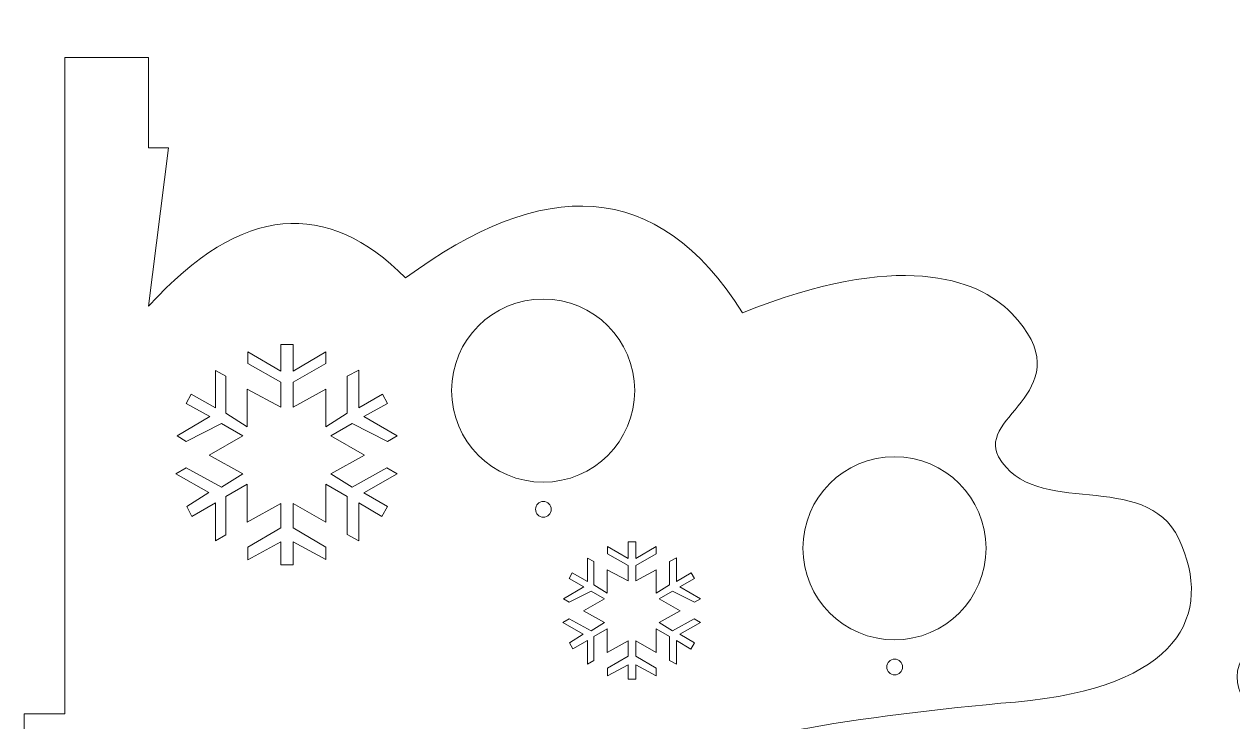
# Model space of a CAD drawing. Header units: centimetres. Extents: x -35.5 to 35.5, y -33.3 to 33.3.
# Drawn here: x -35.49 to -17.6, y 22.99 to 33.31 of the extents above; entities that cross this region are included whole.
import ezdxf

# ---------------------------------------------------------------- set-up
doc = ezdxf.new("R2010")
doc.units = ezdxf.units.CM
doc.header["$MEASUREMENT"] = 0
doc.layers.add('layer 1', color=7, linetype='Continuous')

msp = doc.modelspace()

# ---------------------------------------------------------------- linework, layer by layer
at = {"layer": 'layer 1', "lineweight": 9}
for points, knots in [([(-8.69996, 33.31105), (-9.57356, 33.23839), (-9.96072, 31.7148), (-12.21695, 30.66062), (-12.21695, 30.66062), (-13.72452, 29.95626), (-12.08477, 29.63667), (-11.72849, 29.60692), (-11.72849, 29.60692), (-11.51468, 29.13203), (-13.69064, 28.39256), (-14.57783, 27.45679), (-14.57783, 27.45679), (-15.3133, 26.68103), (-13.2985, 26.4383), (-11.37855, 27.23489), (-11.37855, 27.23489), (-12.06178, 26.28279), (-13.6937, 25.3876), (-16.85781, 24.34451), (-16.85781, 24.34451), (-17.7408, 24.05342), (-17.64141, 23.4406), (-17.26465, 23.10604), (-17.26465, 23.10604), (-16.64942, 22.55975), (-15.63923, 23.19879), (-15.51834, 23.06344), (-15.51834, 23.06344), (-15.36679, 22.89377), (-16.26437, 22.00707), (-15.51834, 21.62882), (-15.51834, 21.62882), (-14.97629, 21.35398), (-14.39222, 21.66757), (-13.86027, 22.13812), (-13.86027, 22.13812), (-13.78771, 21.6329), (-13.57903, 21.33942), (-13.26817, 21.20495), (-13.26817, 21.20495), (-12.86534, 21.03068), (-12.29083, 21.12337), (-11.61854, 21.3682), (-11.61854, 21.3682), (-12.05392, 19.90109), (-14.9346, 18.52488), (-20.39752, 17.57824), (-20.39752, 17.57824), (-21.03886, 17.4671), (-21.96695, 16.51546), (-20.2111, 15.08079), (-20.2111, 15.08079), (-19.57587, 14.56177), (-18.18689, 14.84742), (-17.69425, 15.67707), (-17.69425, 15.67707), (-17.24301, 13.62761), (-14.68004, 13.02159), (-12.64697, 14.35763), (-12.64697, 14.35763), (-13.99976, 11.91087), (-16.53834, 10.3979), (-21.15041, 11.09197), (-21.15041, 11.09197), (-22.79702, 11.33977), (-22.89712, 10.00709), (-22.9055, 9.46937), (-22.9055, 9.46937), (-22.93641, 7.48972), (-20.68618, 8.01312), (-20.56264, 7.48916), (-20.56264, 7.48916), (-20.41535, 6.86454), (-22.02846, 6.7159), (-20.58888, 5.45652), (-20.58888, 5.45652), (-19.78914, 4.75688), (-18.85519, 5.14032), (-17.28526, 5.56123), (-17.28526, 5.56123), (-16.50813, 3.77522), (-14.92701, 3.86512), (-12.92067, 4.94715), (-12.92067, 4.94715), (-14.96243, 2.01689), (-18.40334, 1.14219), (-23.06791, 0.73301), (-23.06791, 0.73301), (-25.49288, 0.5203), (-26.00866, -0.56034), (-25.48154, -1.68145), (-25.48154, -1.68145), (-24.98863, -2.72975), (-23.33723, -1.96245), (-22.81707, -2.89521), (-22.81707, -2.89521), (-22.47776, -3.50367), (-24.09401, -3.89054), (-23.00601, -5.02016), (-23.00601, -5.02016), (-22.49845, -5.54715), (-21.3276, -5.95057), (-19.02639, -5.02531), (-19.02639, -5.02531), (-17.77078, -7.03432), (-16.07257, -7.03833), (-14.04312, -5.5423), (-14.04312, -5.5423), (-12.88653, -6.70755), (-11.62595, -6.64552), (-10.24177, -5.12508), (-10.24177, -5.12508), (-10.24177, -5.12508), (-10.53621, -7.46833), (-10.53621, -7.46833), (-10.53621, -7.46833), (-10.53621, -7.46833), (-10.24177, -7.46833), (-10.24177, -7.46833), (-10.24177, -7.46833), (-10.24177, -7.46833), (-10.24177, -8.80556), (-10.24177, -8.80556), (-10.24177, -8.80556), (-10.24177, -8.80556), (-8.69996, -8.80556), (-8.69996, -8.80556), (-8.69996, -8.80556), (-8.69996, -8.80556), (-7.15815, -8.80556), (-7.15815, -8.80556), (-7.15815, -8.80556), (-7.15815, -8.80556), (-7.15815, -7.46833), (-7.15815, -7.46833), (-7.15815, -7.46833), (-7.15815, -7.46833), (-6.86371, -7.46833), (-6.86371, -7.46833), (-6.86371, -7.46833), (-6.86371, -7.46833), (-7.15815, -5.12508), (-7.15815, -5.12508), (-7.15815, -5.12508), (-5.77397, -6.64552), (-4.51339, -6.70755), (-3.35681, -5.5423), (-3.35681, -5.5423), (-1.32735, -7.03833), (0.37086, -7.03432), (1.62646, -5.02531), (1.62646, -5.02531), (3.92768, -5.95057), (5.09853, -5.54715), (5.60609, -5.02016), (5.60609, -5.02016), (6.69408, -3.89054), (5.07784, -3.50367), (5.41715, -2.89521), (5.41715, -2.89521), (5.93731, -1.96245), (7.5887, -2.72975), (8.08161, -1.68145), (8.08161, -1.68145), (8.60874, -0.56034), (8.09295, 0.5203), (5.66799, 0.73301), (5.66799, 0.73301), (1.00341, 1.14219), (-2.43749, 2.01689), (-4.47925, 4.94715), (-4.47925, 4.94715), (-2.47291, 3.86512), (-0.89179, 3.77522), (-0.11466, 5.56123), (-0.11466, 5.56123), (1.45527, 5.14032), (2.38922, 4.75688), (3.18896, 5.45652), (3.18896, 5.45652), (4.62854, 6.7159), (3.01543, 6.86454), (3.16272, 7.48916), (3.16272, 7.48916), (3.28626, 8.01312), (5.53649, 7.48972), (5.50558, 9.46937), (5.50558, 9.46937), (5.4972, 10.00709), (5.3971, 11.33977), (3.75048, 11.09197), (3.75048, 11.09197), (-0.86158, 10.3979), (-3.40016, 11.91087), (-4.75295, 14.35763), (-4.75295, 14.35763), (-2.71988, 13.02159), (-0.15691, 13.62761), (0.29433, 15.67707), (0.29433, 15.67707), (0.78697, 14.84742), (2.17595, 14.56177), (2.81117, 15.08079), (2.81117, 15.08079), (4.56703, 16.51546), (3.63894, 17.4671), (2.9976, 17.57824), (2.9976, 17.57824), (-2.46532, 18.52488), (-5.346, 19.90109), (-5.78139, 21.3682), (-5.78139, 21.3682), (-5.1091, 21.12337), (-4.53459, 21.03068), (-4.13175, 21.20495), (-4.13175, 21.20495), (-3.8209, 21.33942), (-3.61221, 21.6329), (-3.53965, 22.13812), (-3.53965, 22.13812), (-3.0077, 21.66757), (-2.42363, 21.35398), (-1.88158, 21.62882), (-1.88158, 21.62882), (-1.13555, 22.00707), (-2.03313, 22.89377), (-1.88158, 23.06344), (-1.88158, 23.06344), (-1.76069, 23.19879), (-0.7505, 22.55975), (-0.13527, 23.10604), (-0.13527, 23.10604), (0.24149, 23.4406), (0.34088, 24.05342), (-0.54211, 24.34451), (-0.54211, 24.34451), (-3.70622, 25.3876), (-5.33814, 26.28279), (-6.02137, 27.23489), (-6.02137, 27.23489), (-4.10143, 26.4383), (-2.08663, 26.68103), (-2.82209, 27.45679), (-2.82209, 27.45679), (-3.70928, 28.39256), (-5.88525, 29.13203), (-5.67143, 29.60692), (-5.67143, 29.60692), (-5.31515, 29.63667), (-3.67541, 29.95626), (-5.18297, 30.66062), (-5.18297, 30.66062), (-7.43921, 31.7148), (-7.82636, 33.23839), (-8.69996, 33.31105)], [0, 0, 0, 0, 0.01538462, 0.01538462, 0.01538462, 0.01538462, 0.03076923, 0.03076923, 0.03076923, 0.03076923, 0.04615385, 0.04615385, 0.04615385, 0.04615385, 0.06153846, 0.06153846, 0.06153846, 0.06153846, 0.07692308, 0.07692308, 0.07692308, 0.07692308, 0.09230769, 0.09230769, 0.09230769, 0.09230769, 0.10769231, 0.10769231, 0.10769231, 0.10769231, 0.12307692, 0.12307692, 0.12307692, 0.12307692, 0.13846154, 0.13846154, 0.13846154, 0.13846154, 0.15384615, 0.15384615, 0.15384615, 0.15384615, 0.16923077, 0.16923077, 0.16923077, 0.16923077, 0.18461538, 0.18461538, 0.18461538, 0.18461538, 0.2, 0.2, 0.2, 0.2, 0.21538462, 0.21538462, 0.21538462, 0.21538462, 0.23076923, 0.23076923, 0.23076923, 0.23076923, 0.24615385, 0.24615385, 0.24615385, 0.24615385, 0.26153846, 0.26153846, 0.26153846, 0.26153846, 0.27692308, 0.27692308, 0.27692308, 0.27692308, 0.29230769, 0.29230769, 0.29230769, 0.29230769, 0.30769231, 0.30769231, 0.30769231, 0.30769231, 0.32307692, 0.32307692, 0.32307692, 0.32307692, 0.33846154, 0.33846154, 0.33846154, 0.33846154, 0.35384615, 0.35384615, 0.35384615, 0.35384615, 0.36923077, 0.36923077, 0.36923077, 0.36923077, 0.38461538, 0.38461538, 0.38461538, 0.38461538, 0.4, 0.4, 0.4, 0.4, 0.41538462, 0.41538462, 0.41538462, 0.41538462, 0.43076923, 0.43076923, 0.43076923, 0.43076923, 0.44615385, 0.44615385, 0.44615385, 0.44615385, 0.46153846, 0.46153846, 0.46153846, 0.46153846, 0.47692308, 0.47692308, 0.47692308, 0.47692308, 0.49230769, 0.49230769, 0.49230769, 0.49230769, 0.50769231, 0.50769231, 0.50769231, 0.50769231, 0.52307692, 0.52307692, 0.52307692, 0.52307692, 0.53846154, 0.53846154, 0.53846154, 0.53846154, 0.55384615, 0.55384615, 0.55384615, 0.55384615, 0.56923077, 0.56923077, 0.56923077, 0.56923077, 0.58461538, 0.58461538, 0.58461538, 0.58461538, 0.6, 0.6, 0.6, 0.6, 0.61538462, 0.61538462, 0.61538462, 0.61538462, 0.63076923, 0.63076923, 0.63076923, 0.63076923, 0.64615385, 0.64615385, 0.64615385, 0.64615385, 0.66153846, 0.66153846, 0.66153846, 0.66153846, 0.67692308, 0.67692308, 0.67692308, 0.67692308, 0.69230769, 0.69230769, 0.69230769, 0.69230769, 0.70769231, 0.70769231, 0.70769231, 0.70769231, 0.72307692, 0.72307692, 0.72307692, 0.72307692, 0.73846154, 0.73846154, 0.73846154, 0.73846154, 0.75384615, 0.75384615, 0.75384615, 0.75384615, 0.76923077, 0.76923077, 0.76923077, 0.76923077, 0.78461538, 0.78461538, 0.78461538, 0.78461538, 0.8, 0.8, 0.8, 0.8, 0.81538462, 0.81538462, 0.81538462, 0.81538462, 0.83076923, 0.83076923, 0.83076923, 0.83076923, 0.84615385, 0.84615385, 0.84615385, 0.84615385, 0.86153846, 0.86153846, 0.86153846, 0.86153846, 0.87692308, 0.87692308, 0.87692308, 0.87692308, 0.89230769, 0.89230769, 0.89230769, 0.89230769, 0.90769231, 0.90769231, 0.90769231, 0.90769231, 0.92307692, 0.92307692, 0.92307692, 0.92307692, 0.93846154, 0.93846154, 0.93846154, 0.93846154, 0.95384615, 0.95384615, 0.95384615, 0.95384615, 0.96923077, 0.96923077, 0.96923077, 0.96923077, 1, 1, 1, 1]), ([(-34.88444, -9.2095), (-34.88444, -9.2095), (-34.8853, -9.0707), (-34.8853, -9.0707), (-34.8853, -9.0707), (-34.8853, -9.0707), (-34.8853, -5.14947), (-34.8853, -5.14947), (-34.8853, -5.14947), (-34.8853, -5.14947), (-35.4853, -5.14947), (-35.4853, -5.14947), (-35.4853, -5.14947), (-35.4853, -5.14947), (-35.4853, -3.98818), (-35.4853, -3.98818), (-35.4853, -3.98818), (-35.4853, -3.98818), (-34.8853, -3.98818), (-34.8853, -3.98818), (-34.8853, -3.98818), (-34.8853, -3.98818), (-34.8853, 8.39892), (-34.8853, 8.39892), (-34.8853, 8.39892), (-34.8853, 8.39892), (-35.4853, 8.39892), (-35.4853, 8.39892), (-35.4853, 8.39892), (-35.4853, 8.39892), (-35.4853, 9.56021), (-35.4853, 9.56021), (-35.4853, 9.56021), (-35.4853, 9.56021), (-34.8853, 9.56021), (-34.8853, 9.56021), (-34.8853, 9.56021), (-34.8853, 9.56021), (-34.8853, 21.9473), (-34.8853, 21.9473), (-34.8853, 21.9473), (-34.8853, 21.9473), (-35.4853, 21.9473), (-35.4853, 21.9473), (-35.4853, 21.9473), (-35.4853, 21.9473), (-35.4853, 23.10859), (-35.4853, 23.10859), (-35.4853, 23.10859), (-35.4853, 23.10859), (-34.8853, 23.10859), (-34.8853, 23.10859), (-34.8853, 23.10859), (-34.8853, 23.10859), (-34.8853, 32.81982), (-34.8853, 32.81982)], [0, 0, 0, 0, 0.06666667, 0.06666667, 0.06666667, 0.06666667, 0.13333333, 0.13333333, 0.13333333, 0.13333333, 0.2, 0.2, 0.2, 0.2, 0.26666667, 0.26666667, 0.26666667, 0.26666667, 0.33333333, 0.33333333, 0.33333333, 0.33333333, 0.4, 0.4, 0.4, 0.4, 0.46666667, 0.46666667, 0.46666667, 0.46666667, 0.53333333, 0.53333333, 0.53333333, 0.53333333, 0.6, 0.6, 0.6, 0.6, 0.66666667, 0.66666667, 0.66666667, 0.66666667, 0.73333333, 0.73333333, 0.73333333, 0.73333333, 0.8, 0.8, 0.8, 0.8, 0.86666667, 0.86666667, 0.86666667, 0.86666667, 1, 1, 1, 1]), ([(-34.8853, 32.81982), (-34.8853, 32.81982), (-33.64349, 32.81982), (-33.64349, 32.81982), (-33.64349, 32.81982), (-33.64349, 32.81982), (-33.64349, 31.4826), (-33.64349, 31.4826), (-33.64349, 31.4826), (-33.64349, 31.4826), (-33.34904, 31.4826), (-33.34904, 31.4826), (-33.34904, 31.4826), (-33.34904, 31.4826), (-33.64349, 29.13935), (-33.64349, 29.13935), (-33.64349, 29.13935), (-32.25931, 30.65978), (-30.99873, 30.72182), (-29.84214, 29.55656), (-29.84214, 29.55656), (-27.81269, 31.05259), (-26.11448, 31.04858), (-24.85887, 29.03957), (-24.85887, 29.03957), (-22.55766, 29.96483), (-21.38681, 29.56142), (-20.87924, 29.03442), (-20.87924, 29.03442), (-19.79125, 27.9048), (-21.4075, 27.51793), (-21.06819, 26.90948), (-21.06819, 26.90948), (-20.54803, 25.97671), (-18.89663, 26.74401), (-18.40372, 25.69571), (-18.40372, 25.69571), (-17.87659, 24.5746), (-18.39238, 23.49397), (-20.81735, 23.28126), (-20.81735, 23.28126), (-25.48192, 22.87208), (-28.92283, 21.99737), (-30.96459, 19.06711), (-30.96459, 19.06711), (-28.95824, 20.14914), (-27.37713, 20.23904), (-26.59999, 18.45304), (-26.59999, 18.45304), (-25.03006, 18.87395), (-24.09612, 19.25739), (-23.29637, 18.55775), (-23.29637, 18.55775), (-21.8568, 17.29837), (-23.46991, 17.14972), (-23.32262, 16.5251), (-23.32262, 16.5251), (-23.19908, 16.00115), (-20.94884, 16.52454), (-20.97975, 14.54489), (-20.97975, 14.54489), (-20.98814, 14.00717), (-21.08824, 12.6745), (-22.73485, 12.9223), (-22.73485, 12.9223), (-27.34692, 13.61636), (-29.8855, 12.10339), (-31.23828, 9.65663), (-31.23828, 9.65663), (-29.20521, 10.99268), (-26.64224, 10.38666), (-26.19101, 8.33719), (-26.19101, 8.33719), (-25.69837, 9.16684), (-24.30939, 9.4525), (-23.67416, 8.93348), (-23.67416, 8.93348), (-21.91831, 7.4988), (-22.84639, 6.54716), (-23.48774, 6.43603), (-23.48774, 6.43603), (-28.95066, 5.48938), (-31.83134, 4.11317), (-32.26672, 2.64606), (-32.26672, 2.64606), (-31.59443, 2.8909), (-31.01992, 2.98359), (-30.61709, 2.80932), (-30.61709, 2.80932), (-30.30623, 2.67484), (-30.09755, 2.38136), (-30.02499, 1.87614), (-30.02499, 1.87614), (-29.49304, 2.3467), (-28.90897, 2.66028), (-28.36692, 2.38544), (-28.36692, 2.38544), (-27.62088, 2.00719), (-28.51846, 1.12049), (-28.36692, 0.95083), (-28.36692, 0.95083), (-28.24603, 0.81548), (-27.23584, 1.45452), (-26.62061, 0.90823), (-26.62061, 0.90823), (-26.24384, 0.57366), (-26.14446, -0.03915), (-27.02744, -0.33025), (-27.02744, -0.33025), (-30.19155, -1.37334), (-31.82348, -2.26852), (-32.5067, -3.22063), (-32.5067, -3.22063), (-30.58676, -2.42404), (-28.57196, -2.66677), (-29.30743, -3.44253), (-29.30743, -3.44253), (-30.19461, -4.3783), (-32.37058, -5.11777), (-32.15677, -5.59266), (-32.15677, -5.59266), (-31.80048, -5.62241), (-30.16078, -5.94199), (-31.66831, -6.64635), (-31.66831, -6.64635), (-33.65086, -7.57264), (-34.19104, -8.86167), (-34.88541, -9.20998)], [0, 0, 0, 0, 0.03030303, 0.03030303, 0.03030303, 0.03030303, 0.06060606, 0.06060606, 0.06060606, 0.06060606, 0.09090909, 0.09090909, 0.09090909, 0.09090909, 0.12121212, 0.12121212, 0.12121212, 0.12121212, 0.15151515, 0.15151515, 0.15151515, 0.15151515, 0.18181818, 0.18181818, 0.18181818, 0.18181818, 0.21212121, 0.21212121, 0.21212121, 0.21212121, 0.24242424, 0.24242424, 0.24242424, 0.24242424, 0.27272727, 0.27272727, 0.27272727, 0.27272727, 0.3030303, 0.3030303, 0.3030303, 0.3030303, 0.33333333, 0.33333333, 0.33333333, 0.33333333, 0.36363636, 0.36363636, 0.36363636, 0.36363636, 0.39393939, 0.39393939, 0.39393939, 0.39393939, 0.42424242, 0.42424242, 0.42424242, 0.42424242, 0.45454545, 0.45454545, 0.45454545, 0.45454545, 0.48484848, 0.48484848, 0.48484848, 0.48484848, 0.51515152, 0.51515152, 0.51515152, 0.51515152, 0.54545455, 0.54545455, 0.54545455, 0.54545455, 0.57575758, 0.57575758, 0.57575758, 0.57575758, 0.60606061, 0.60606061, 0.60606061, 0.60606061, 0.63636364, 0.63636364, 0.63636364, 0.63636364, 0.66666667, 0.66666667, 0.66666667, 0.66666667, 0.6969697, 0.6969697, 0.6969697, 0.6969697, 0.72727273, 0.72727273, 0.72727273, 0.72727273, 0.75757576, 0.75757576, 0.75757576, 0.75757576, 0.78787879, 0.78787879, 0.78787879, 0.78787879, 0.81818182, 0.81818182, 0.81818182, 0.81818182, 0.84848485, 0.84848485, 0.84848485, 0.84848485, 0.87878788, 0.87878788, 0.87878788, 0.87878788, 0.90909091, 0.90909091, 0.90909091, 0.90909091, 0.93939394, 0.93939394, 0.93939394, 0.93939394, 1, 1, 1, 1]), ([(-27.80725, 26.53426), (-27.05899, 26.53426), (-26.45241, 27.14084), (-26.45241, 27.8891), (-26.45241, 27.8891), (-26.45241, 28.63736), (-27.05899, 29.24394), (-27.80725, 29.24394), (-27.80725, 29.24394), (-28.55551, 29.24394), (-29.16209, 28.63736), (-29.16209, 27.8891), (-29.16209, 27.8891), (-29.16209, 27.14084), (-28.55551, 26.53426), (-27.80725, 26.53426)], [0, 0, 0, 0, 0.2, 0.2, 0.2, 0.2, 0.4, 0.4, 0.4, 0.4, 0.6, 0.6, 0.6, 0.6, 1, 1, 1, 1]), ([(-31.50317, 25.31257), (-31.50317, 25.31257), (-31.50317, 25.6536), (-31.50317, 25.6536), (-31.50317, 25.6536), (-31.50317, 25.6536), (-31.02422, 25.38753), (-31.02422, 25.38753), (-31.02422, 25.38753), (-31.02422, 25.38753), (-31.02422, 25.57256), (-31.02422, 25.57256), (-31.02422, 25.57256), (-31.02422, 25.57256), (-31.50317, 25.85996), (-31.50317, 25.85996), (-31.50317, 25.85996), (-31.50317, 25.85996), (-31.50317, 26.21878), (-31.50317, 26.21878), (-31.50317, 26.21878), (-31.50317, 26.21878), (-31.02422, 25.94204), (-31.02422, 25.94204), (-31.02422, 25.94204), (-31.02422, 25.94204), (-31.02422, 26.50641), (-31.02422, 26.50641), (-31.02422, 26.50641), (-31.02422, 26.50641), (-30.70659, 26.32113), (-30.70659, 26.32113), (-30.70659, 26.32113), (-30.70659, 26.32113), (-30.70659, 25.75759), (-30.70659, 25.75759), (-30.70659, 25.75759), (-30.70659, 25.75759), (-30.53458, 25.6638), (-30.53458, 25.6638), (-30.53458, 25.6638), (-30.53458, 25.6638), (-30.53458, 26.23045), (-30.53458, 26.23045), (-30.53458, 26.23045), (-30.53458, 26.23045), (-30.19527, 26.02688), (-30.19527, 26.02688), (-30.19527, 26.02688), (-30.19527, 26.02688), (-30.10959, 26.17492), (-30.10959, 26.17492), (-30.10959, 26.17492), (-30.10959, 26.17492), (-30.4596, 26.37817), (-30.4596, 26.37817), (-30.4596, 26.37817), (-30.4596, 26.37817), (-29.96921, 26.65533), (-29.96921, 26.65533), (-29.96921, 26.65533), (-29.96921, 26.65533), (-30.12083, 26.74631), (-30.12083, 26.74631), (-30.12083, 26.74631), (-30.12083, 26.74631), (-30.63207, 26.45872), (-30.63207, 26.45872), (-30.63207, 26.45872), (-30.63207, 26.45872), (-30.94794, 26.65616), (-30.94794, 26.65616), (-30.94794, 26.65616), (-30.94794, 26.65616), (-30.44971, 26.93177), (-30.44971, 26.93177), (-30.44971, 26.93177), (-30.44971, 26.93177), (-30.94872, 27.21848), (-30.94872, 27.21848), (-30.94872, 27.21848), (-30.94872, 27.21848), (-30.63223, 27.40304), (-30.63223, 27.40304), (-30.63223, 27.40304), (-30.63223, 27.40304), (-30.11061, 27.13691), (-30.11061, 27.13691), (-30.11061, 27.13691), (-30.11061, 27.13691), (-29.96915, 27.21886), (-29.96915, 27.21886), (-29.96915, 27.21886), (-29.96915, 27.21886), (-30.46004, 27.50696), (-30.46004, 27.50696), (-30.46004, 27.50696), (-30.46004, 27.50696), (-30.10945, 27.69917), (-30.10945, 27.69917), (-30.10945, 27.69917), (-30.10945, 27.69917), (-30.18532, 27.83576), (-30.18532, 27.83576), (-30.18532, 27.83576), (-30.18532, 27.83576), (-30.53458, 27.63298), (-30.53458, 27.63298), (-30.53458, 27.63298), (-30.53458, 27.63298), (-30.53458, 28.19017), (-30.53458, 28.19017), (-30.53458, 28.19017), (-30.53458, 28.19017), (-30.70659, 28.10415), (-30.70659, 28.10415), (-30.70659, 28.10415), (-30.70659, 28.10415), (-30.70659, 27.55268), (-30.70659, 27.55268), (-30.70659, 27.55268), (-30.70659, 27.55268), (-31.02422, 27.35415), (-31.02422, 27.35415), (-31.02422, 27.35415), (-31.02422, 27.35415), (-31.02422, 27.91088), (-31.02422, 27.91088), (-31.02422, 27.91088), (-31.02422, 27.91088), (-31.50317, 27.64479), (-31.50317, 27.64479), (-31.50317, 27.64479), (-31.50317, 27.64479), (-31.50317, 28.01357), (-31.50317, 28.01357), (-31.50317, 28.01357), (-31.50317, 28.01357), (-31.02422, 28.29031), (-31.02422, 28.29031), (-31.02422, 28.29031), (-31.02422, 28.29031), (-31.02422, 28.46229), (-31.02422, 28.46229), (-31.02422, 28.46229), (-31.02422, 28.46229), (-31.50317, 28.17493), (-31.50317, 28.17493), (-31.50317, 28.17493), (-31.50317, 28.17493), (-31.50317, 28.57126), (-31.50317, 28.57126), (-31.50317, 28.57126), (-31.50317, 28.57126), (-31.68581, 28.57126), (-31.68581, 28.57126), (-31.68581, 28.57126), (-31.68581, 28.57126), (-31.68581, 28.17555), (-31.68581, 28.17555), (-31.68581, 28.17555), (-31.68581, 28.17555), (-32.17543, 28.46291), (-32.17543, 28.46291), (-32.17543, 28.46291), (-32.17543, 28.46291), (-32.17543, 28.2905), (-32.17543, 28.2905), (-32.17543, 28.2905), (-32.17543, 28.2905), (-31.68581, 28.01377), (-31.68581, 28.01377), (-31.68581, 28.01377), (-31.68581, 28.01377), (-31.68581, 27.64587), (-31.68581, 27.64587), (-31.68581, 27.64587), (-31.68581, 27.64587), (-32.18605, 27.91196), (-32.18605, 27.91196), (-32.18605, 27.91196), (-32.18605, 27.91196), (-32.18605, 27.35415), (-32.18605, 27.35415), (-32.18605, 27.35415), (-32.18605, 27.35415), (-32.50368, 27.55268), (-32.50368, 27.55268), (-32.50368, 27.55268), (-32.50368, 27.55268), (-32.50368, 28.10499), (-32.50368, 28.10499), (-32.50368, 28.10499), (-32.50368, 28.10499), (-32.65442, 28.18788), (-32.65442, 28.18788), (-32.65442, 28.18788), (-32.65442, 28.18788), (-32.65442, 27.63381), (-32.65442, 27.63381), (-32.65442, 27.63381), (-32.65442, 27.63381), (-33.01409, 27.83617), (-33.01409, 27.83617), (-33.01409, 27.83617), (-33.01409, 27.83617), (-33.09019, 27.69917), (-33.09019, 27.69917), (-33.09019, 27.69917), (-33.09019, 27.69917), (-32.7401, 27.50725), (-32.7401, 27.50725), (-32.7401, 27.50725), (-32.7401, 27.50725), (-33.22154, 27.21842), (-33.22154, 27.21842), (-33.22154, 27.21842), (-33.22154, 27.21842), (-33.08857, 27.13715), (-33.08857, 27.13715), (-33.08857, 27.13715), (-33.08857, 27.13715), (-32.56742, 27.40304), (-32.56742, 27.40304), (-32.56742, 27.40304), (-32.56742, 27.40304), (-32.25089, 27.21848), (-32.25089, 27.21848), (-32.25089, 27.21848), (-32.25089, 27.21848), (-32.74994, 26.93177), (-32.74994, 26.93177), (-32.74994, 26.93177), (-32.74994, 26.93177), (-32.25166, 26.65616), (-32.25166, 26.65616), (-32.25166, 26.65616), (-32.25166, 26.65616), (-32.56742, 26.45882), (-32.56742, 26.45882), (-32.56742, 26.45882), (-32.56742, 26.45882), (-33.08928, 26.74639), (-33.08928, 26.74639), (-33.08928, 26.74639), (-33.08928, 26.74639), (-33.24106, 26.65533), (-33.24106, 26.65533), (-33.24106, 26.65533), (-33.24106, 26.65533), (-32.75226, 26.37904), (-32.75226, 26.37904), (-32.75226, 26.37904), (-32.75226, 26.37904), (-33.0809, 26.17508), (-33.0809, 26.17508), (-33.0809, 26.17508), (-33.0809, 26.17508), (-33.00304, 26.02711), (-33.00304, 26.02711), (-33.00304, 26.02711), (-33.00304, 26.02711), (-32.65442, 26.22956), (-32.65442, 26.22956), (-32.65442, 26.22956), (-32.65442, 26.22956), (-32.65442, 25.66633), (-32.65442, 25.66633), (-32.65442, 25.66633), (-32.65442, 25.66633), (-32.50368, 25.75672), (-32.50368, 25.75672), (-32.50368, 25.75672), (-32.50368, 25.75672), (-32.50368, 26.32113), (-32.50368, 26.32113), (-32.50368, 26.32113), (-32.50368, 26.32113), (-32.18605, 26.50641), (-32.18605, 26.50641), (-32.18605, 26.50641), (-32.18605, 26.50641), (-32.18605, 25.9409), (-32.18605, 25.9409), (-32.18605, 25.9409), (-32.18605, 25.9409), (-31.68581, 26.21762), (-31.68581, 26.21762), (-31.68581, 26.21762), (-31.68581, 26.21762), (-31.68581, 25.85973), (-31.68581, 25.85973), (-31.68581, 25.85973), (-31.68581, 25.85973), (-32.17543, 25.57235), (-32.17543, 25.57235), (-32.17543, 25.57235), (-32.17543, 25.57235), (-32.17543, 25.387), (-32.17543, 25.387), (-32.17543, 25.387), (-32.17543, 25.387), (-31.68581, 25.65308), (-31.68581, 25.65308), (-31.68581, 25.65308), (-31.68581, 25.65308), (-31.68581, 25.31257), (-31.68581, 25.31257), (-31.68581, 25.31257), (-31.68581, 25.31257), (-31.50317, 25.31257), (-31.50317, 25.31257)], [0, 0, 0, 0, 0.01265823, 0.01265823, 0.01265823, 0.01265823, 0.02531646, 0.02531646, 0.02531646, 0.02531646, 0.03797468, 0.03797468, 0.03797468, 0.03797468, 0.05063291, 0.05063291, 0.05063291, 0.05063291, 0.06329114, 0.06329114, 0.06329114, 0.06329114, 0.07594937, 0.07594937, 0.07594937, 0.07594937, 0.08860759, 0.08860759, 0.08860759, 0.08860759, 0.10126582, 0.10126582, 0.10126582, 0.10126582, 0.11392405, 0.11392405, 0.11392405, 0.11392405, 0.12658228, 0.12658228, 0.12658228, 0.12658228, 0.13924051, 0.13924051, 0.13924051, 0.13924051, 0.15189873, 0.15189873, 0.15189873, 0.15189873, 0.16455696, 0.16455696, 0.16455696, 0.16455696, 0.17721519, 0.17721519, 0.17721519, 0.17721519, 0.18987342, 0.18987342, 0.18987342, 0.18987342, 0.20253165, 0.20253165, 0.20253165, 0.20253165, 0.21518987, 0.21518987, 0.21518987, 0.21518987, 0.2278481, 0.2278481, 0.2278481, 0.2278481, 0.24050633, 0.24050633, 0.24050633, 0.24050633, 0.25316456, 0.25316456, 0.25316456, 0.25316456, 0.26582278, 0.26582278, 0.26582278, 0.26582278, 0.27848101, 0.27848101, 0.27848101, 0.27848101, 0.29113924, 0.29113924, 0.29113924, 0.29113924, 0.30379747, 0.30379747, 0.30379747, 0.30379747, 0.3164557, 0.3164557, 0.3164557, 0.3164557, 0.32911392, 0.32911392, 0.32911392, 0.32911392, 0.34177215, 0.34177215, 0.34177215, 0.34177215, 0.35443038, 0.35443038, 0.35443038, 0.35443038, 0.36708861, 0.36708861, 0.36708861, 0.36708861, 0.37974684, 0.37974684, 0.37974684, 0.37974684, 0.39240506, 0.39240506, 0.39240506, 0.39240506, 0.40506329, 0.40506329, 0.40506329, 0.40506329, 0.41772152, 0.41772152, 0.41772152, 0.41772152, 0.43037975, 0.43037975, 0.43037975, 0.43037975, 0.44303797, 0.44303797, 0.44303797, 0.44303797, 0.4556962, 0.4556962, 0.4556962, 0.4556962, 0.46835443, 0.46835443, 0.46835443, 0.46835443, 0.48101266, 0.48101266, 0.48101266, 0.48101266, 0.49367089, 0.49367089, 0.49367089, 0.49367089, 0.50632911, 0.50632911, 0.50632911, 0.50632911, 0.51898734, 0.51898734, 0.51898734, 0.51898734, 0.53164557, 0.53164557, 0.53164557, 0.53164557, 0.5443038, 0.5443038, 0.5443038, 0.5443038, 0.55696203, 0.55696203, 0.55696203, 0.55696203, 0.56962025, 0.56962025, 0.56962025, 0.56962025, 0.58227848, 0.58227848, 0.58227848, 0.58227848, 0.59493671, 0.59493671, 0.59493671, 0.59493671, 0.60759494, 0.60759494, 0.60759494, 0.60759494, 0.62025316, 0.62025316, 0.62025316, 0.62025316, 0.63291139, 0.63291139, 0.63291139, 0.63291139, 0.64556962, 0.64556962, 0.64556962, 0.64556962, 0.65822785, 0.65822785, 0.65822785, 0.65822785, 0.67088608, 0.67088608, 0.67088608, 0.67088608, 0.6835443, 0.6835443, 0.6835443, 0.6835443, 0.69620253, 0.69620253, 0.69620253, 0.69620253, 0.70886076, 0.70886076, 0.70886076, 0.70886076, 0.72151899, 0.72151899, 0.72151899, 0.72151899, 0.73417722, 0.73417722, 0.73417722, 0.73417722, 0.74683544, 0.74683544, 0.74683544, 0.74683544, 0.75949367, 0.75949367, 0.75949367, 0.75949367, 0.7721519, 0.7721519, 0.7721519, 0.7721519, 0.78481013, 0.78481013, 0.78481013, 0.78481013, 0.79746835, 0.79746835, 0.79746835, 0.79746835, 0.81012658, 0.81012658, 0.81012658, 0.81012658, 0.82278481, 0.82278481, 0.82278481, 0.82278481, 0.83544304, 0.83544304, 0.83544304, 0.83544304, 0.84810127, 0.84810127, 0.84810127, 0.84810127, 0.86075949, 0.86075949, 0.86075949, 0.86075949, 0.87341772, 0.87341772, 0.87341772, 0.87341772, 0.88607595, 0.88607595, 0.88607595, 0.88607595, 0.89873418, 0.89873418, 0.89873418, 0.89873418, 0.91139241, 0.91139241, 0.91139241, 0.91139241, 0.92405063, 0.92405063, 0.92405063, 0.92405063, 0.93670886, 0.93670886, 0.93670886, 0.93670886, 0.94936709, 0.94936709, 0.94936709, 0.94936709, 0.96202532, 0.96202532, 0.96202532, 0.96202532, 0.97468354, 0.97468354, 0.97468354, 0.97468354, 1, 1, 1, 1]), ([(-22.60947, 24.20123), (-21.86121, 24.20123), (-21.25463, 24.80781), (-21.25463, 25.55607), (-21.25463, 25.55607), (-21.25463, 26.30433), (-21.86121, 26.91091), (-22.60947, 26.91091), (-22.60947, 26.91091), (-23.35773, 26.91091), (-23.96431, 26.30433), (-23.96431, 25.55607), (-23.96431, 25.55607), (-23.96431, 24.80781), (-23.35773, 24.20123), (-22.60947, 24.20123)], [0, 0, 0, 0, 0.2, 0.2, 0.2, 0.2, 0.4, 0.4, 0.4, 0.4, 0.6, 0.6, 0.6, 0.6, 1, 1, 1, 1]), ([(-27.80396, 26.01621), (-27.73984, 26.01621), (-27.68783, 26.06822), (-27.68783, 26.13234), (-27.68783, 26.13234), (-27.68783, 26.19646), (-27.73984, 26.24847), (-27.80396, 26.24847), (-27.80396, 26.24847), (-27.86808, 26.24847), (-27.92009, 26.19646), (-27.92009, 26.13234), (-27.92009, 26.13234), (-27.92009, 26.06822), (-27.86808, 26.01621), (-27.80396, 26.01621)], [0, 0, 0, 0, 0.2, 0.2, 0.2, 0.2, 0.4, 0.4, 0.4, 0.4, 0.6, 0.6, 0.6, 0.6, 1, 1, 1, 1]), ([(-26.43542, 23.62064), (-26.43542, 23.62064), (-26.43542, 23.833), (-26.43542, 23.833), (-26.43542, 23.833), (-26.43542, 23.833), (-26.13718, 23.66733), (-26.13718, 23.66733), (-26.13718, 23.66733), (-26.13718, 23.66733), (-26.13718, 23.78255), (-26.13718, 23.78255), (-26.13718, 23.78255), (-26.13718, 23.78255), (-26.43542, 23.9615), (-26.43542, 23.9615), (-26.43542, 23.9615), (-26.43542, 23.9615), (-26.43542, 24.18493), (-26.43542, 24.18493), (-26.43542, 24.18493), (-26.43542, 24.18493), (-26.13718, 24.01262), (-26.13718, 24.01262), (-26.13718, 24.01262), (-26.13718, 24.01262), (-26.13718, 24.36404), (-26.13718, 24.36404), (-26.13718, 24.36404), (-26.13718, 24.36404), (-25.93939, 24.24867), (-25.93939, 24.24867), (-25.93939, 24.24867), (-25.93939, 24.24867), (-25.93939, 23.89777), (-25.93939, 23.89777), (-25.93939, 23.89777), (-25.93939, 23.89777), (-25.83228, 23.83935), (-25.83228, 23.83935), (-25.83228, 23.83935), (-25.83228, 23.83935), (-25.83228, 24.19221), (-25.83228, 24.19221), (-25.83228, 24.19221), (-25.83228, 24.19221), (-25.62101, 24.06544), (-25.62101, 24.06544), (-25.62101, 24.06544), (-25.62101, 24.06544), (-25.56764, 24.15762), (-25.56764, 24.15762), (-25.56764, 24.15762), (-25.56764, 24.15762), (-25.7856, 24.28419), (-25.7856, 24.28419), (-25.7856, 24.28419), (-25.7856, 24.28419), (-25.48024, 24.45677), (-25.48024, 24.45677), (-25.48024, 24.45677), (-25.48024, 24.45677), (-25.57465, 24.51342), (-25.57465, 24.51342), (-25.57465, 24.51342), (-25.57465, 24.51342), (-25.893, 24.33435), (-25.893, 24.33435), (-25.893, 24.33435), (-25.893, 24.33435), (-26.08968, 24.4573), (-26.08968, 24.4573), (-26.08968, 24.4573), (-26.08968, 24.4573), (-25.77944, 24.62891), (-25.77944, 24.62891), (-25.77944, 24.62891), (-25.77944, 24.62891), (-26.09017, 24.80744), (-26.09017, 24.80744), (-26.09017, 24.80744), (-26.09017, 24.80744), (-25.8931, 24.92237), (-25.8931, 24.92237), (-25.8931, 24.92237), (-25.8931, 24.92237), (-25.56828, 24.75666), (-25.56828, 24.75666), (-25.56828, 24.75666), (-25.56828, 24.75666), (-25.4802, 24.80768), (-25.4802, 24.80768), (-25.4802, 24.80768), (-25.4802, 24.80768), (-25.78587, 24.98708), (-25.78587, 24.98708), (-25.78587, 24.98708), (-25.78587, 24.98708), (-25.56757, 25.10677), (-25.56757, 25.10677), (-25.56757, 25.10677), (-25.56757, 25.10677), (-25.61481, 25.19181), (-25.61481, 25.19181), (-25.61481, 25.19181), (-25.61481, 25.19181), (-25.83228, 25.06554), (-25.83228, 25.06554), (-25.83228, 25.06554), (-25.83228, 25.06554), (-25.83228, 25.4125), (-25.83228, 25.4125), (-25.83228, 25.4125), (-25.83228, 25.4125), (-25.93939, 25.35894), (-25.93939, 25.35894), (-25.93939, 25.35894), (-25.93939, 25.35894), (-25.93939, 25.01555), (-25.93939, 25.01555), (-25.93939, 25.01555), (-25.93939, 25.01555), (-26.13718, 24.89193), (-26.13718, 24.89193), (-26.13718, 24.89193), (-26.13718, 24.89193), (-26.13718, 25.23859), (-26.13718, 25.23859), (-26.13718, 25.23859), (-26.13718, 25.23859), (-26.43542, 25.0729), (-26.43542, 25.0729), (-26.43542, 25.0729), (-26.43542, 25.0729), (-26.43542, 25.30254), (-26.43542, 25.30254), (-26.43542, 25.30254), (-26.43542, 25.30254), (-26.13718, 25.47486), (-26.13718, 25.47486), (-26.13718, 25.47486), (-26.13718, 25.47486), (-26.13718, 25.58195), (-26.13718, 25.58195), (-26.13718, 25.58195), (-26.13718, 25.58195), (-26.43542, 25.40301), (-26.43542, 25.40301), (-26.43542, 25.40301), (-26.43542, 25.40301), (-26.43542, 25.6498), (-26.43542, 25.6498), (-26.43542, 25.6498), (-26.43542, 25.6498), (-26.54915, 25.6498), (-26.54915, 25.6498), (-26.54915, 25.6498), (-26.54915, 25.6498), (-26.54915, 25.4034), (-26.54915, 25.4034), (-26.54915, 25.4034), (-26.54915, 25.4034), (-26.85403, 25.58233), (-26.85403, 25.58233), (-26.85403, 25.58233), (-26.85403, 25.58233), (-26.85403, 25.47497), (-26.85403, 25.47497), (-26.85403, 25.47497), (-26.85403, 25.47497), (-26.54915, 25.30266), (-26.54915, 25.30266), (-26.54915, 25.30266), (-26.54915, 25.30266), (-26.54915, 25.07357), (-26.54915, 25.07357), (-26.54915, 25.07357), (-26.54915, 25.07357), (-26.86064, 25.23927), (-26.86064, 25.23927), (-26.86064, 25.23927), (-26.86064, 25.23927), (-26.86064, 24.89193), (-26.86064, 24.89193), (-26.86064, 24.89193), (-26.86064, 24.89193), (-27.05843, 25.01555), (-27.05843, 25.01555), (-27.05843, 25.01555), (-27.05843, 25.01555), (-27.05843, 25.35946), (-27.05843, 25.35946), (-27.05843, 25.35946), (-27.05843, 25.35946), (-27.15228, 25.41108), (-27.15228, 25.41108), (-27.15228, 25.41108), (-27.15228, 25.41108), (-27.15228, 25.06606), (-27.15228, 25.06606), (-27.15228, 25.06606), (-27.15228, 25.06606), (-27.37626, 25.19206), (-27.37626, 25.19206), (-27.37626, 25.19206), (-27.37626, 25.19206), (-27.42364, 25.10677), (-27.42364, 25.10677), (-27.42364, 25.10677), (-27.42364, 25.10677), (-27.20564, 24.98725), (-27.20564, 24.98725), (-27.20564, 24.98725), (-27.20564, 24.98725), (-27.50543, 24.8074), (-27.50543, 24.8074), (-27.50543, 24.8074), (-27.50543, 24.8074), (-27.42263, 24.75679), (-27.42263, 24.75679), (-27.42263, 24.75679), (-27.42263, 24.75679), (-27.09811, 24.92237), (-27.09811, 24.92237), (-27.09811, 24.92237), (-27.09811, 24.92237), (-26.90102, 24.80744), (-26.90102, 24.80744), (-26.90102, 24.80744), (-26.90102, 24.80744), (-27.21176, 24.62891), (-27.21176, 24.62891), (-27.21176, 24.62891), (-27.21176, 24.62891), (-26.9015, 24.4573), (-26.9015, 24.4573), (-26.9015, 24.4573), (-26.9015, 24.4573), (-27.09811, 24.33441), (-27.09811, 24.33441), (-27.09811, 24.33441), (-27.09811, 24.33441), (-27.42308, 24.51348), (-27.42308, 24.51348), (-27.42308, 24.51348), (-27.42308, 24.51348), (-27.51759, 24.45677), (-27.51759, 24.45677), (-27.51759, 24.45677), (-27.51759, 24.45677), (-27.21321, 24.28473), (-27.21321, 24.28473), (-27.21321, 24.28473), (-27.21321, 24.28473), (-27.41785, 24.15772), (-27.41785, 24.15772), (-27.41785, 24.15772), (-27.41785, 24.15772), (-27.36937, 24.06559), (-27.36937, 24.06559), (-27.36937, 24.06559), (-27.36937, 24.06559), (-27.15228, 24.19165), (-27.15228, 24.19165), (-27.15228, 24.19165), (-27.15228, 24.19165), (-27.15228, 23.84094), (-27.15228, 23.84094), (-27.15228, 23.84094), (-27.15228, 23.84094), (-27.05843, 23.89722), (-27.05843, 23.89722), (-27.05843, 23.89722), (-27.05843, 23.89722), (-27.05843, 24.24867), (-27.05843, 24.24867), (-27.05843, 24.24867), (-27.05843, 24.24867), (-26.86064, 24.36404), (-26.86064, 24.36404), (-26.86064, 24.36404), (-26.86064, 24.36404), (-26.86064, 24.0119), (-26.86064, 24.0119), (-26.86064, 24.0119), (-26.86064, 24.0119), (-26.54915, 24.18422), (-26.54915, 24.18422), (-26.54915, 24.18422), (-26.54915, 24.18422), (-26.54915, 23.96137), (-26.54915, 23.96137), (-26.54915, 23.96137), (-26.54915, 23.96137), (-26.85403, 23.78241), (-26.85403, 23.78241), (-26.85403, 23.78241), (-26.85403, 23.78241), (-26.85403, 23.667), (-26.85403, 23.667), (-26.85403, 23.667), (-26.85403, 23.667), (-26.54915, 23.83268), (-26.54915, 23.83268), (-26.54915, 23.83268), (-26.54915, 23.83268), (-26.54915, 23.62064), (-26.54915, 23.62064), (-26.54915, 23.62064), (-26.54915, 23.62064), (-26.43542, 23.62064), (-26.43542, 23.62064)], [0, 0, 0, 0, 0.01265823, 0.01265823, 0.01265823, 0.01265823, 0.02531646, 0.02531646, 0.02531646, 0.02531646, 0.03797468, 0.03797468, 0.03797468, 0.03797468, 0.05063291, 0.05063291, 0.05063291, 0.05063291, 0.06329114, 0.06329114, 0.06329114, 0.06329114, 0.07594937, 0.07594937, 0.07594937, 0.07594937, 0.08860759, 0.08860759, 0.08860759, 0.08860759, 0.10126582, 0.10126582, 0.10126582, 0.10126582, 0.11392405, 0.11392405, 0.11392405, 0.11392405, 0.12658228, 0.12658228, 0.12658228, 0.12658228, 0.13924051, 0.13924051, 0.13924051, 0.13924051, 0.15189873, 0.15189873, 0.15189873, 0.15189873, 0.16455696, 0.16455696, 0.16455696, 0.16455696, 0.17721519, 0.17721519, 0.17721519, 0.17721519, 0.18987342, 0.18987342, 0.18987342, 0.18987342, 0.20253165, 0.20253165, 0.20253165, 0.20253165, 0.21518987, 0.21518987, 0.21518987, 0.21518987, 0.2278481, 0.2278481, 0.2278481, 0.2278481, 0.24050633, 0.24050633, 0.24050633, 0.24050633, 0.25316456, 0.25316456, 0.25316456, 0.25316456, 0.26582278, 0.26582278, 0.26582278, 0.26582278, 0.27848101, 0.27848101, 0.27848101, 0.27848101, 0.29113924, 0.29113924, 0.29113924, 0.29113924, 0.30379747, 0.30379747, 0.30379747, 0.30379747, 0.3164557, 0.3164557, 0.3164557, 0.3164557, 0.32911392, 0.32911392, 0.32911392, 0.32911392, 0.34177215, 0.34177215, 0.34177215, 0.34177215, 0.35443038, 0.35443038, 0.35443038, 0.35443038, 0.36708861, 0.36708861, 0.36708861, 0.36708861, 0.37974684, 0.37974684, 0.37974684, 0.37974684, 0.39240506, 0.39240506, 0.39240506, 0.39240506, 0.40506329, 0.40506329, 0.40506329, 0.40506329, 0.41772152, 0.41772152, 0.41772152, 0.41772152, 0.43037975, 0.43037975, 0.43037975, 0.43037975, 0.44303797, 0.44303797, 0.44303797, 0.44303797, 0.4556962, 0.4556962, 0.4556962, 0.4556962, 0.46835443, 0.46835443, 0.46835443, 0.46835443, 0.48101266, 0.48101266, 0.48101266, 0.48101266, 0.49367089, 0.49367089, 0.49367089, 0.49367089, 0.50632911, 0.50632911, 0.50632911, 0.50632911, 0.51898734, 0.51898734, 0.51898734, 0.51898734, 0.53164557, 0.53164557, 0.53164557, 0.53164557, 0.5443038, 0.5443038, 0.5443038, 0.5443038, 0.55696203, 0.55696203, 0.55696203, 0.55696203, 0.56962025, 0.56962025, 0.56962025, 0.56962025, 0.58227848, 0.58227848, 0.58227848, 0.58227848, 0.59493671, 0.59493671, 0.59493671, 0.59493671, 0.60759494, 0.60759494, 0.60759494, 0.60759494, 0.62025316, 0.62025316, 0.62025316, 0.62025316, 0.63291139, 0.63291139, 0.63291139, 0.63291139, 0.64556962, 0.64556962, 0.64556962, 0.64556962, 0.65822785, 0.65822785, 0.65822785, 0.65822785, 0.67088608, 0.67088608, 0.67088608, 0.67088608, 0.6835443, 0.6835443, 0.6835443, 0.6835443, 0.69620253, 0.69620253, 0.69620253, 0.69620253, 0.70886076, 0.70886076, 0.70886076, 0.70886076, 0.72151899, 0.72151899, 0.72151899, 0.72151899, 0.73417722, 0.73417722, 0.73417722, 0.73417722, 0.74683544, 0.74683544, 0.74683544, 0.74683544, 0.75949367, 0.75949367, 0.75949367, 0.75949367, 0.7721519, 0.7721519, 0.7721519, 0.7721519, 0.78481013, 0.78481013, 0.78481013, 0.78481013, 0.79746835, 0.79746835, 0.79746835, 0.79746835, 0.81012658, 0.81012658, 0.81012658, 0.81012658, 0.82278481, 0.82278481, 0.82278481, 0.82278481, 0.83544304, 0.83544304, 0.83544304, 0.83544304, 0.84810127, 0.84810127, 0.84810127, 0.84810127, 0.86075949, 0.86075949, 0.86075949, 0.86075949, 0.87341772, 0.87341772, 0.87341772, 0.87341772, 0.88607595, 0.88607595, 0.88607595, 0.88607595, 0.89873418, 0.89873418, 0.89873418, 0.89873418, 0.91139241, 0.91139241, 0.91139241, 0.91139241, 0.92405063, 0.92405063, 0.92405063, 0.92405063, 0.93670886, 0.93670886, 0.93670886, 0.93670886, 0.94936709, 0.94936709, 0.94936709, 0.94936709, 0.96202532, 0.96202532, 0.96202532, 0.96202532, 0.97468354, 0.97468354, 0.97468354, 0.97468354, 1, 1, 1, 1]), ([(-22.60618, 23.68318), (-22.54206, 23.68318), (-22.49005, 23.73519), (-22.49005, 23.79931), (-22.49005, 23.79931), (-22.49005, 23.86343), (-22.54206, 23.91544), (-22.60618, 23.91544), (-22.60618, 23.91544), (-22.6703, 23.91544), (-22.72231, 23.86343), (-22.72231, 23.79931), (-22.72231, 23.79931), (-22.72231, 23.73519), (-22.6703, 23.68318), (-22.60618, 23.68318)], [0, 0, 0, 0, 0.2, 0.2, 0.2, 0.2, 0.4, 0.4, 0.4, 0.4, 0.6, 0.6, 0.6, 0.6, 1, 1, 1, 1])]:
    msp.add_open_spline(points, degree=3, knots=knots, dxfattribs=at)

doc.saveas('drawing.dxf')
